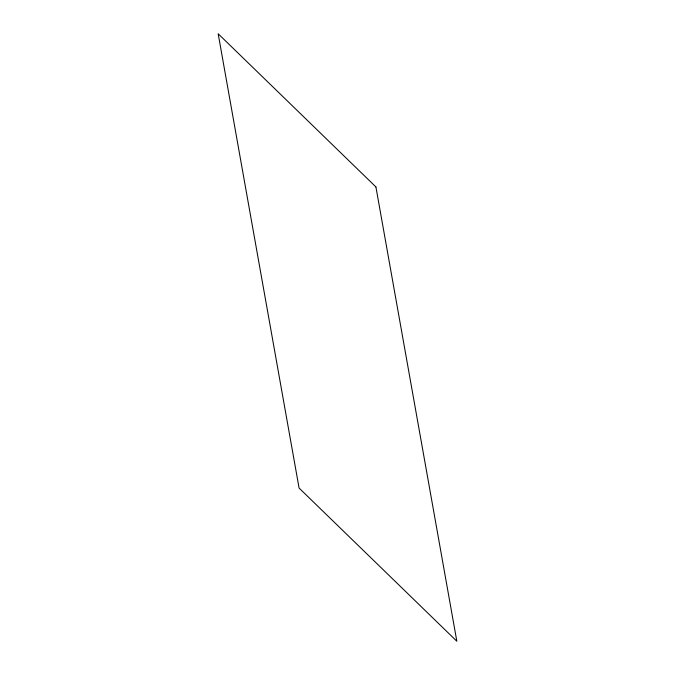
<?xml version="1.0" encoding="UTF-8"?>
<svg xmlns="http://www.w3.org/2000/svg" width="675" height="675" viewBox="0 0 675 675"><rect width="100%" height="100%" fill="white"/><g stroke="black" fill="none" stroke-linecap="round" stroke-linejoin="round"><path stroke-width="1.01" d="M375.916 186.95L218.16 33.75L299.084 488.05L456.84 641.25L375.916 186.95"/></g></svg>
